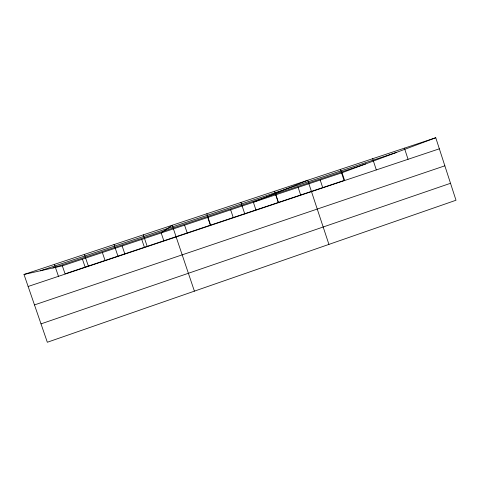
<?xml version="1.0" encoding="UTF-8"?>
<svg xmlns="http://www.w3.org/2000/svg" width="480" height="480" viewBox="0 0 480 480"><rect width="100%" height="100%" fill="white"/><g stroke="black" fill="none" stroke-linecap="round" stroke-linejoin="round"><path stroke-width="0.72" d="M24 274.47L62.328 265.848L342.054 172.734L435.762 137.748L456 200.238L47.334 342.252L24 274.47L435.762 137.748M41.01 323.874L450.51 183.294M34.482 304.914L444.852 165.816M28.134 286.476L439.344 148.818M52.866 267.978L365.688 163.908M40.302 270.804L396.552 152.388M84.378 254.418L88.428 266.292M82.428 259.158L85.146 267.126M62.328 265.848L65.07 273.846L344.544 180.3L342.054 172.734M54.378 264.384L58.47 276.324M122.13 245.94L124.812 253.848M114.012 244.578L118.026 256.386M102.36 252.522L105.06 260.46M163.836 240.786L161.184 232.938L172.212 225.258L194.406 291.144M143.286 234.858L147.258 246.6M141.738 239.412L144.402 247.29M184.572 225.156L187.2 232.968M240.954 202.434L244.794 213.948M230.658 209.814L233.244 217.554M206.832 213.762L210.72 225.354M207.726 217.446L210.336 225.222M275.862 194.766L278.406 202.44M274.584 191.268L278.382 202.704M255.936 209.958L253.368 202.254L307.74 180.258L328.92 244.398M298.134 187.35L300.66 194.988M340.422 169.404L344.13 180.696M320.202 180.006L322.704 187.608M372.648 158.706L376.314 169.92M404.424 148.152L408.048 159.294"/></g></svg>
